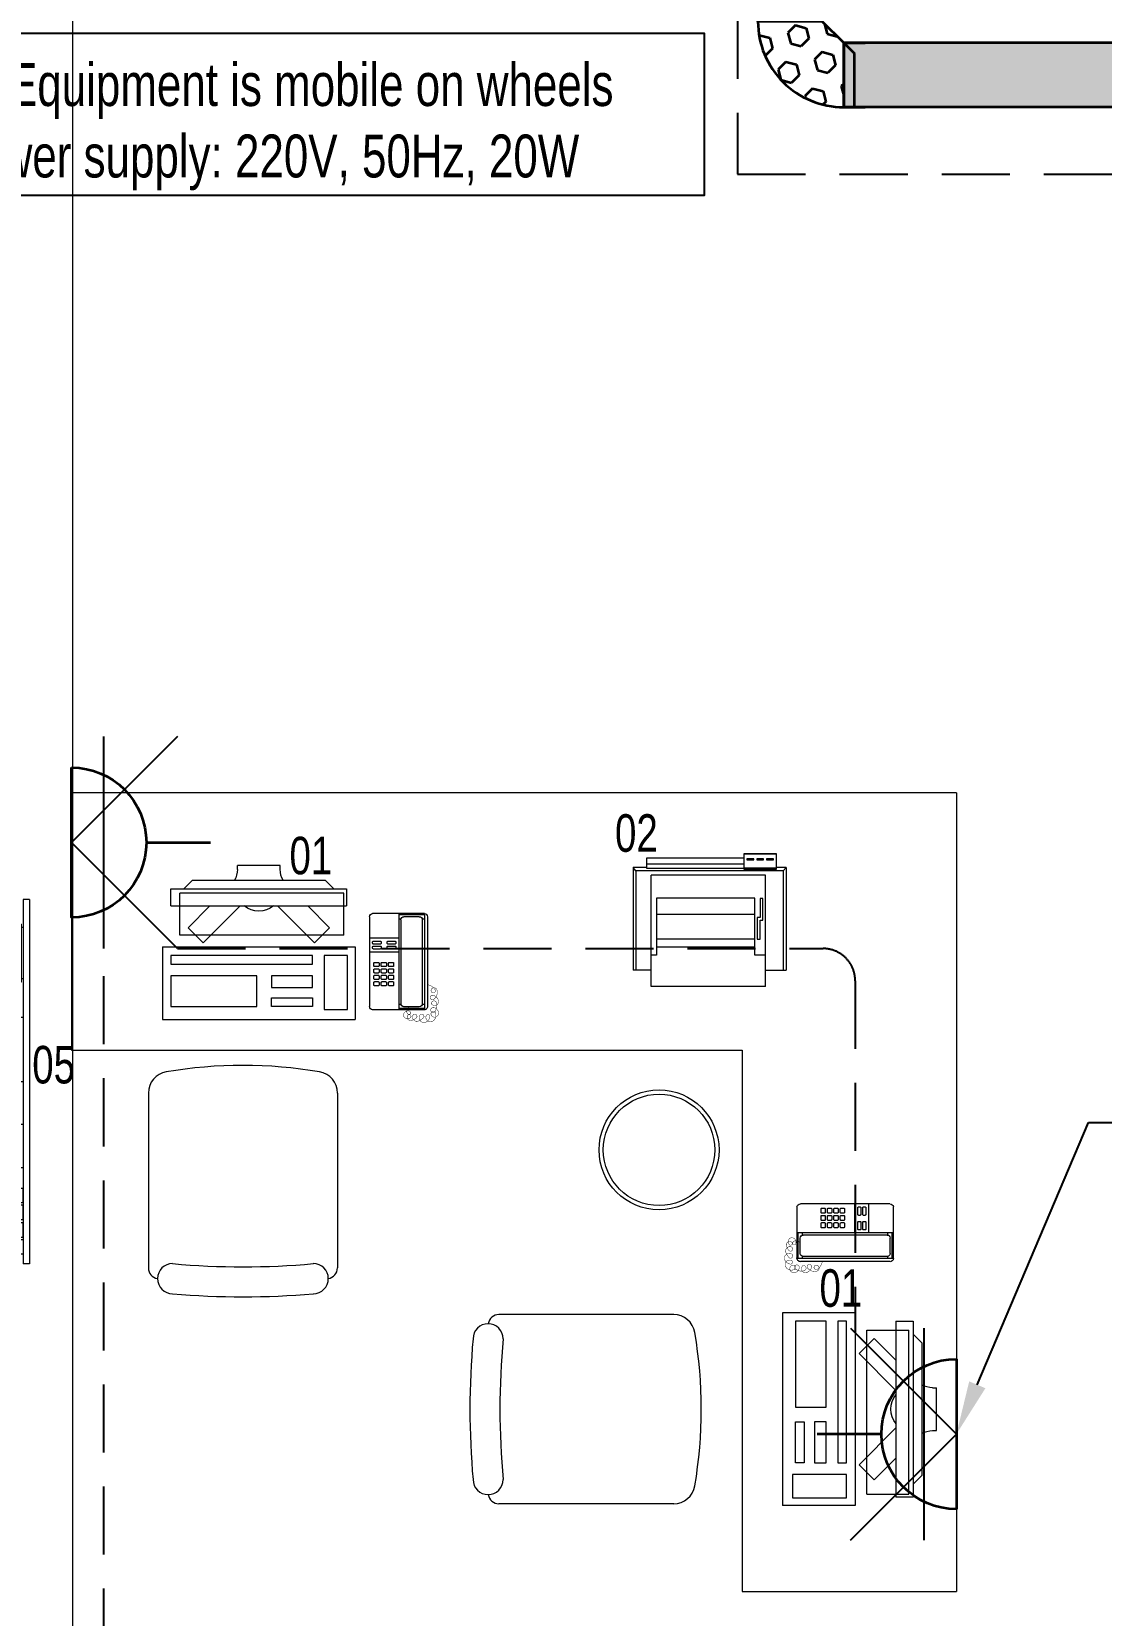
# Model space of a CAD drawing. Header units: inches. Extents: x -12418 to 57169, y -29325 to 19878.
# Drawn here: x 35954 to 38451, y -10666 to -6971 of the extents above; entities that cross this region are included whole.
import ezdxf
from ezdxf import colors
from ezdxf.entities.mleader import LeaderData, LeaderLine
from ezdxf.enums import TextEntityAlignment as Align
from ezdxf.math import Vec2, Vec3

# ---------------------------------------------------------------- set-up
doc = ezdxf.new("R2010")
doc.units = ezdxf.units.IN
doc.header["$LTSCALE"] = 25
doc.header["$MEASUREMENT"] = 0
doc.linetypes.add('DASHDOT', pattern=[25.4, 12.7, -6.35, 0, -6.35])
doc.linetypes.add('HIDDEN', pattern=[9.525, 6.35, -3.175])
doc.layers.get('0').update_dxf_attribs({"color": 8})
doc.layers.get('Defpoints').update_dxf_attribs({"color": 8})
for name, color, linetype, lineweight in [('00-Ground Floor$0$72_EGR_EQP_TAG', 142, 'Continuous', 5), ('00-Ground Floor$0$LOADING', 253, 'Continuous', 5), ('00-Ground Floor$0$Walls', 251, 'Continuous', 5), ('E-LITE-CLNG-CNDT', 6, 'DASHDOT', 35), ('E-LITE-EXIT-NUMB', 6, 'Continuous', 25), ('E-POWR-FLOR-CNDT', 6, 'HIDDEN', 25), ('E-POWR-TEXT @ 100', 6, 'Continuous', 25), ('E-POWR-WALL @ 100', 4, 'Continuous', 35), ('T-CABL-TRAY', 251, 'Continuous', 35)]:
    doc.layers.add(name, color=color, linetype=linetype, lineweight=lineweight)
doc.layers.add('Equipment tags', color=3, linetype='Continuous')
doc.styles.add('00-Ground Floor$0$X3G_ENTITY_257CFD', font='swisscl.ttf', dxfattribs={"height": 200})
doc.styles.add('00-Ground Floor$0$X3G_ENTITY_2588D4', font='swisscl.ttf', dxfattribs={"height": 200})
doc.styles.add('DC_Elc_Romans', font='elc_romans.shx', dxfattribs={"width": 0.7})
doc.styles.add('DC_Simplex', font='SIMPLEX.shx', dxfattribs={"width": 0.7})

# ---------------------------------------------------------------- blocks, each defined once
blk = doc.blocks.new('00-Ground Floor$0$GF21021-P')
for p, q in [((-0.2207, 0.4756), (-0.2207, 0.0675)), ((0.2205, 0.4756), (0.2205, 0.0675))]:
    blk.add_line(p, q)
for centre, radius, start, end in [((-0.1707, 0.4756), 0.05, 99.6329, 180), ((-0.0001, -0.5295), 1.0695, 80.3671, 99.6329), ((0.1705, 0.4756), 0.05, 0, 80.3671), ((-0.1643, 0.0425), 0.0351, 90, 270), ((0, 1.8467), 1.7767, 264.6946, 275.3053), ((0.1641, 0.0425), 0.0351, 270, 90), ((-0.1957, 0.0675), 0.025, 180, 261.4721), ((0.1955, 0.0675), 0.025, 278.5279, 0), ((0, 1.8314), 1.8314, 264.8532, 275.147)]:
    blk.add_arc(centre, radius, start, end)
blk = doc.blocks.new('00-Ground Floor$0$DM20079-P')
at = {"color": 0}
for p, q in [((-0.0616, 0.225), (0.0594, 0.225)), ((-0.0616, 0.225), (-0.0616, 0)), ((-0.0616, 0.222), (-0.0016, 0.222)), ((-0.0016, 0.225), (-0.0016, 0)), ((-0.0686, 0.217), (-0.0686, 0.008)), ((-0.0616, 0.212), (-0.0565, 0.212)), ((-0.0566, 0.2105), (-0.0566, 0.0145)), ((-0.0496, 0.2175), (-0.0136, 0.2175)), ((-0.0068, 0.212), (-0.0016, 0.212)), ((-0.0066, 0.2105), (-0.0066, 0.0145)), ((0.0664, 0.217), (0.0664, 0.008)), ((-0.0016, 0.1675), (0.0664, 0.1675)), ((-0.0016, 0.135), (0.0664, 0.135)), ((-0.0616, 0.013), (-0.0565, 0.013)), ((-0.0616, 0.003), (-0.0016, 0.003)), ((-0.0594, 0), (0.0594, 0)), ((-0.0496, 0.0075), (-0.0136, 0.0075)), ((-0.0068, 0.013), (-0.0016, 0.013))]:
    blk.add_line(p, q, dxfattribs=at)
for points in [[(0.0074, 0.1605, 0.414214), (0.0054, 0.1585), (0.0054, 0.1555, 0.414214), (0.0074, 0.1535), (0.0234, 0.1535, 0.414214), (0.0254, 0.1555), (0.0254, 0.1585, 0.414214), (0.0234, 0.1605)], [(0.0234, 0.142, 0.414214), (0.0254, 0.144), (0.0254, 0.147, 0.414214), (0.0234, 0.149), (0.0074, 0.149, 0.414214), (0.0054, 0.147), (0.0054, 0.144, 0.414214), (0.0074, 0.142)], [(0.0574, 0.1535, 0.414214), (0.0594, 0.1555), (0.0594, 0.1585, 0.414214), (0.0574, 0.1605), (0.0414, 0.1605, 0.414214), (0.0394, 0.1585), (0.0394, 0.1555, 0.414214), (0.0414, 0.1535)], [(0.0574, 0.142, 0.414214), (0.0594, 0.144), (0.0594, 0.147, 0.414214), (0.0574, 0.149), (0.0414, 0.149, 0.414214), (0.0394, 0.147), (0.0394, 0.144, 0.414214), (0.0414, 0.142)], [(0.0104, 0.103, 0.414214), (0.0124, 0.101), (0.0204, 0.101, 0.414214), (0.0224, 0.103), (0.0224, 0.109, 0.414214), (0.0204, 0.111), (0.0124, 0.111, 0.414214), (0.0104, 0.109)], [(0.0274, 0.103, 0.414214), (0.0294, 0.101), (0.0374, 0.101, 0.414214), (0.0394, 0.103), (0.0394, 0.109, 0.414214), (0.0374, 0.111), (0.0294, 0.111, 0.414214), (0.0274, 0.109)], [(0.0444, 0.103, 0.414214), (0.0464, 0.101), (0.0544, 0.101, 0.414214), (0.0564, 0.103), (0.0564, 0.109, 0.414214), (0.0544, 0.111), (0.0464, 0.111, 0.414214), (0.0444, 0.109)], [(0.0104, 0.088, 0.414214), (0.0124, 0.086), (0.0204, 0.086, 0.414214), (0.0224, 0.088), (0.0224, 0.094, 0.414214), (0.0204, 0.096), (0.0124, 0.096, 0.414214), (0.0104, 0.094)], [(0.0104, 0.073, 0.414214), (0.0124, 0.071), (0.0204, 0.071, 0.414214), (0.0224, 0.073), (0.0224, 0.079, 0.414214), (0.0204, 0.081), (0.0124, 0.081, 0.414214), (0.0104, 0.079)], [(0.0274, 0.088, 0.414214), (0.0294, 0.086), (0.0374, 0.086, 0.414214), (0.0394, 0.088), (0.0394, 0.094, 0.414214), (0.0374, 0.096), (0.0294, 0.096, 0.414214), (0.0274, 0.094)], [(0.0274, 0.073, 0.414214), (0.0294, 0.071), (0.0374, 0.071, 0.414214), (0.0394, 0.073), (0.0394, 0.079, 0.414214), (0.0374, 0.081), (0.0294, 0.081, 0.414214), (0.0274, 0.079)], [(0.0444, 0.088, 0.414214), (0.0464, 0.086), (0.0544, 0.086, 0.414214), (0.0564, 0.088), (0.0564, 0.094, 0.414214), (0.0544, 0.096), (0.0464, 0.096, 0.414214), (0.0444, 0.094)], [(0.0444, 0.073, 0.414214), (0.0464, 0.071), (0.0544, 0.071, 0.414214), (0.0564, 0.073), (0.0564, 0.079, 0.414214), (0.0544, 0.081), (0.0464, 0.081, 0.414214), (0.0444, 0.079)], [(0.0104, 0.058, 0.414214), (0.0124, 0.056), (0.0204, 0.056, 0.414214), (0.0224, 0.058), (0.0224, 0.064, 0.414214), (0.0204, 0.066), (0.0124, 0.066, 0.414214), (0.0104, 0.064)], [(0.0274, 0.058, 0.414214), (0.0294, 0.056), (0.0374, 0.056, 0.414214), (0.0394, 0.058), (0.0394, 0.064, 0.414214), (0.0374, 0.066), (0.0294, 0.066, 0.414214), (0.0274, 0.064)], [(0.0444, 0.058, 0.414214), (0.0464, 0.056), (0.0544, 0.056, 0.414214), (0.0564, 0.058), (0.0564, 0.064, 0.414214), (0.0544, 0.066), (0.0464, 0.066, 0.414214), (0.0444, 0.064)]]:
    blk.add_lwpolyline(points, format="xyb", close=True, dxfattribs=at)
at = {"color": 0, "const_width": 0.001}
blk.add_lwpolyline([(-0.0686, 0.059, 0.184574), (-0.0861, 0.0478, 1.44364), (-0.0769, 0.0452, 0.837915), (-0.0907, 0.0465, 0.30536), (-0.0835, 0.0248, 1.584726), (-0.0815, 0.034, 0.253153), (-0.094, 0.0228, 0.874198), (-0.0776, 0.0142, 0.915253), (-0.0897, 0.0168, 0.223821), (-0.0874, -0.0011, 1.703343), (-0.0796, 0.005, 0.588962), (-0.0934, -0.0114, 0.717795), (-0.0769, -0.0108, 0.983104), (-0.0875, -0.0075, 0.326362), (-0.0815, -0.0259, 0.758716), (-0.0657, -0.0134, 0.906186), (-0.0743, -0.016, 0.189488), (-0.067, -0.0272, 0.7948), (-0.0506, -0.0127, 1.223996), (-0.0585, -0.0193, 0.072149), (-0.0473, -0.0259, 0.645886), (-0.0341, -0.0134, 1.366917), (-0.042, -0.0193, 0.078415), (-0.0315, -0.0246, 0.723006), (-0.0229, -0.0127, 1.105484), (-0.0289, -0.018, 0.327892), (-0.017, -0.0193, 0.446638), (-0.0144, -0.0068, 0.327263), (-0.0269, -0.0029, 1.240441), (-0.0229, -0.0094, 0.611307), (-0.0278, 0.0075)], format="xyb", dxfattribs=at)
at = {"color": 0}
for centre, radius, start, end in [((-0.0605, 0.217), 0.00813, 97.9633, 179.6649), ((0.0582, 0.217), 0.00813, 0.3351, 82.0367), ((-0.0496, 0.2105), 0.007, 90, 180), ((-0.0136, 0.2105), 0.007, 0, 90), ((-0.0605, 0.008), 0.00813, 180.3351, 277.9633), ((-0.0496, 0.0145), 0.007, 180, 270), ((-0.0136, 0.0145), 0.007, 270, 0), ((0.0582, 0.008), 0.00813, 277.9633, 359.6649)]:
    blk.add_arc(centre, radius, start, end, dxfattribs=at)
blk = doc.blocks.new('00-Ground Floor$0$ITCWLS1-P')
at = {"layer": '00-Ground Floor$0$LOADING'}
for p, q in [((-0.17, 0.45), (-0.17, 0)), ((-0.17, 0.45), (0, 0.45)), ((0, 0.45), (0, 0)), ((-0.2651, 0.43, 0), (-0.3051, 0.43, 0)), ((-0.3051, 0.43, 0), (-0.3051, 0.02, 0)), ((-0.197, 0.4094), (-0.295, 0.4094)), ((-0.295, 0.0264), (-0.295, 0.4094)), ((-0.2651, 0.43, 0), (-0.2651, 0.02, 0)), ((-0.197, 0.0264), (-0.197, 0.4094)), ((-0.1496, 0.4305), (-0.1291, 0.4305)), ((-0.1291, 0.4305), (-0.1291, 0.4089)), ((-0.3251, 0.38, 0), (-0.3051, 0.4, 0)), ((-0.3251, 0.38, 0), (-0.3251, 0.07, 0)), ((-0.3503, 0.275), (-0.3596, 0.275)), ((-0.3596, 0.175), (-0.3596, 0.275)), ((-0.3503, 0.175), (-0.3596, 0.175)), ((-0.3251, 0.07, 0), (-0.3051, 0.05, 0)), ((-0.3051, 0.02, 0), (-0.2651, 0.02, 0)), ((-0.197, 0.0264), (-0.295, 0.0264)), ((-0.17, 0), (0, 0))]:
    blk.add_line(p, q, dxfattribs=at)
at = {"layer": '00-Ground Floor$0$LOADING', "extrusion": (2.48281e-10, 3.18408e-10, -1)}
for p, q in [((-0.2651, 0.3395), (-0.2144, 0.3902)), ((-0.1791, 0.3548), (-0.2144, 0.3902)), ((-0.2651, 0.2688), (-0.1791, 0.3548))]:
    blk.add_line(p, q, dxfattribs=at)
at = {"layer": '00-Ground Floor$0$LOADING', "extrusion": (2.48281e-10, -3.18408e-10, -1)}
for p, q in [((-0.2651, 0.1812), (-0.1791, 0.0952)), ((-0.2651, 0.1105), (-0.2144, 0.0598)), ((-0.1791, 0.0952), (-0.2144, 0.0598))]:
    blk.add_line(p, q, dxfattribs=at)
at = {"layer": '00-Ground Floor$0$LOADING'}
for points in [[(-0.1291, 0.4089), (-0.1291, 0.1), (-0.1496, 0.1), (-0.1496, 0.4305)], [(-0.1496, 0.1), (-0.1496, 0.1), (-0.1496, 0.1), (-0.1496, 0.1), (-0.1496, 0.1), (-0.1496, 0.1), (-0.1496, 0.1), (-0.1496, 0.1), (-0.1496, 0.1)], [(-0.1496, 0.1), (-0.1496, 0.1), (-0.1496, 0.1), (-0.1496, 0.1), (-0.1496, 0.1), (-0.1496, 0.1), (-0.1496, 0.1), (-0.1496, 0.1), (-0.1496, 0.1), (-0.1496, 0.1), (-0.1496, 0.1), (-0.1496, 0.1), (-0.1496, 0.1), (-0.1496, 0.1), (-0.1496, 0.1), (-0.1496, 0.1), (-0.1496, 0.1), (-0.1496, 0.1)], [(-0.1496, 0.1), (-0.1496, 0.1), (-0.1496, 0.1), (-0.1496, 0.1), (-0.1496, 0.1), (-0.1496, 0.1), (-0.1496, 0.1), (-0.1496, 0.1), (-0.1496, 0.1), (-0.1496, 0.1)], [(-0.1496, 0.1), (-0.1496, 0.1), (-0.1496, 0.1), (-0.1496, 0.1), (-0.1496, 0.1), (-0.1496, 0.1), (-0.1496, 0.1)], [(-0.1496, 0.1), (-0.1496, 0.1), (-0.1496, 0.1), (-0.1496, 0.1), (-0.1496, 0.1), (-0.1496, 0.1), (-0.1496, 0.1), (-0.1496, 0.1), (-0.1496, 0.1), (-0.1496, 0.1)], [(-0.1496, 0.1), (-0.1496, 0.1), (-0.1496, 0.1), (-0.1496, 0.1), (-0.1496, 0.1), (-0.1496, 0.1), (-0.1496, 0.1), (-0.1496, 0.1), (-0.1496, 0.1), (-0.1496, 0.1), (-0.1496, 0.1), (-0.1496, 0.1), (-0.1496, 0.1), (-0.1496, 0.1), (-0.1496, 0.1)], [(-0.1496, 0.1), (-0.1496, 0.1), (-0.1496, 0.1), (-0.1496, 0.1), (-0.1496, 0.1), (-0.1496, 0.1), (-0.1496, 0.1), (-0.1496, 0.1), (-0.1496, 0.1), (-0.1496, 0.1)], [(-0.1496, 0.1), (-0.1496, 0.1), (-0.1496, 0.1), (-0.1496, 0.1), (-0.1496, 0.1), (-0.1496, 0.1), (-0.1496, 0.1), (-0.1496, 0.1), (-0.1496, 0.1), (-0.1496, 0.1)], [(-0.1496, 0.1), (-0.1496, 0.1), (-0.1496, 0.1), (-0.1496, 0.1), (-0.1496, 0.1), (-0.1496, 0.1), (-0.1496, 0.1), (-0.1496, 0.1), (-0.1496, 0.1), (-0.1496, 0.1), (-0.1496, 0.1), (-0.1496, 0.1), (-0.1496, 0.1), (-0.1496, 0.1), (-0.1496, 0.1), (-0.1496, 0.1), (-0.1496, 0.1), (-0.1496, 0.1), (-0.1496, 0.1), (-0.1496, 0.1), (-0.1496, 0.1), (-0.1496, 0.1), (-0.1496, 0.1), (-0.1496, 0.1), (-0.1496, 0.1), (-0.1496, 0.1), (-0.1496, 0.1), (-0.1496, 0.1), (-0.1496, 0.1), (-0.1496, 0.1), (-0.1496, 0.1), (-0.1496, 0.1), (-0.1496, 0.1), (-0.1496, 0.1), (-0.1496, 0.1), (-0.1496, 0.1), (-0.1496, 0.1), (-0.1496, 0.1), (-0.1496, 0.1), (-0.1496, 0.1), (-0.1496, 0.1), (-0.1496, 0.1), (-0.1496, 0.1), (-0.1496, 0.1), (-0.1496, 0.1), (-0.1496, 0.1), (-0.1496, 0.1), (-0.1496, 0.1), (-0.1496, 0.1), (-0.1496, 0.1), (-0.1496, 0.1), (-0.1496, 0.1), (-0.1496, 0.1), (-0.1496, 0.1)], [(-0.1496, 0.1), (-0.1496, 0.1), (-0.1496, 0.1), (-0.1496, 0.1), (-0.1496, 0.1), (-0.1496, 0.1), (-0.1496, 0.1), (-0.1496, 0.1), (-0.1496, 0.1), (-0.1496, 0.1), (-0.1496, 0.1), (-0.1496, 0.1), (-0.1496, 0.1), (-0.1496, 0.1), (-0.1496, 0.1), (-0.1496, 0.1), (-0.1496, 0.1), (-0.1496, 0.1), (-0.1496, 0.1), (-0.1496, 0.1), (-0.1496, 0.1), (-0.1496, 0.1), (-0.1496, 0.1), (-0.1496, 0.1), (-0.1496, 0.1), (-0.1496, 0.1), (-0.1496, 0.1), (-0.1496, 0.1), (-0.1496, 0.1), (-0.1496, 0.1), (-0.1496, 0.1), (-0.1496, 0.1), (-0.1496, 0.1), (-0.1496, 0.1), (-0.1496, 0.1), (-0.1496, 0.1), (-0.1496, 0.1), (-0.1496, 0.1), (-0.1496, 0.1), (-0.1496, 0.1), (-0.1496, 0.1), (-0.1496, 0.1), (-0.1496, 0.1), (-0.1496, 0.1), (-0.1496, 0.1), (-0.1496, 0.1), (-0.1496, 0.1), (-0.1496, 0.1), (-0.1496, 0.1), (-0.1496, 0.1), (-0.1496, 0.1), (-0.1496, 0.1), (-0.1496, 0.1), (-0.1496, 0.1), (-0.1496, 0.1), (-0.1496, 0.1), (-0.1496, 0.1), (-0.1496, 0.1), (-0.1496, 0.1), (-0.1496, 0.1), (-0.1496, 0.1), (-0.1496, 0.1), (-0.1496, 0.1), (-0.1496, 0.1), (-0.1496, 0.1), (-0.1496, 0.1), (-0.1496, 0.1), (-0.1496, 0.1), (-0.1496, 0.1), (-0.1496, 0.1), (-0.1496, 0.1), (-0.1496, 0.1), (-0.1496, 0.1), (-0.1496, 0.1), (-0.1496, 0.1), (-0.1496, 0.1), (-0.1496, 0.1), (-0.1496, 0.1), (-0.1496, 0.1), (-0.1496, 0.1), (-0.1496, 0.1), (-0.1496, 0.1), (-0.1496, 0.1), (-0.1496, 0.1), (-0.1496, 0.1), (-0.1496, 0.1), (-0.1496, 0.1), (-0.1496, 0.1), (-0.1496, 0.1)], [(-0.1496, 0.1), (-0.1496, 0.1), (-0.1496, 0.1), (-0.1496, 0.1), (-0.1496, 0.1), (-0.1496, 0.1), (-0.1496, 0.1), (-0.1496, 0.1), (-0.1496, 0.1), (-0.1496, 0.1), (-0.1496, 0.1), (-0.1496, 0.1)], [(-0.1496, 0.1), (-0.1496, 0.1), (-0.1496, 0.1), (-0.1496, 0.1), (-0.1496, 0.1), (-0.1496, 0.1), (-0.1496, 0.1)], [(-0.1496, 0.1), (-0.1496, 0.1), (-0.1496, 0.1), (-0.1496, 0.1), (-0.1496, 0.1), (-0.1496, 0.1), (-0.1496, 0.1), (-0.1496, 0.1), (-0.1496, 0.1), (-0.1496, 0.1), (-0.1496, 0.1), (-0.1496, 0.1), (-0.1496, 0.1), (-0.1496, 0.1), (-0.1496, 0.1), (-0.1496, 0.1), (-0.1496, 0.1)], [(-0.1496, 0.1), (-0.1496, 0.1), (-0.1496, 0.1), (-0.1496, 0.1), (-0.1496, 0.1), (-0.1496, 0.1), (-0.1496, 0.1), (-0.1496, 0.1), (-0.1496, 0.1), (-0.1496, 0.1), (-0.1496, 0.1), (-0.1496, 0.1), (-0.1496, 0.1), (-0.1496, 0.1), (-0.1496, 0.1), (-0.1496, 0.1), (-0.1496, 0.1), (-0.1496, 0.1), (-0.1496, 0.1), (-0.1496, 0.1), (-0.1496, 0.1), (-0.1496, 0.1), (-0.1496, 0.1), (-0.1496, 0.1), (-0.1496, 0.1), (-0.1496, 0.1), (-0.1496, 0.1), (-0.1496, 0.1), (-0.1496, 0.1), (-0.1496, 0.1), (-0.1496, 0.1), (-0.1496, 0.1), (-0.1496, 0.1), (-0.1496, 0.1), (-0.1496, 0.1), (-0.1496, 0.1), (-0.1496, 0.1), (-0.1496, 0.1), (-0.1496, 0.1), (-0.1496, 0.1), (-0.1496, 0.1), (-0.1496, 0.1), (-0.1496, 0.1), (-0.1496, 0.1), (-0.1496, 0.1), (-0.1496, 0.1), (-0.1496, 0.1), (-0.1496, 0.1), (-0.1496, 0.1), (-0.1496, 0.1), (-0.1496, 0.1), (-0.1496, 0.1), (-0.1496, 0.1), (-0.1496, 0.1), (-0.1496, 0.1), (-0.1496, 0.1), (-0.1496, 0.1), (-0.1496, 0.1), (-0.1496, 0.1), (-0.1496, 0.1), (-0.1496, 0.1), (-0.1496, 0.1), (-0.1496, 0.1), (-0.1496, 0.1), (-0.1496, 0.1), (-0.1496, 0.1), (-0.1496, 0.1), (-0.1496, 0.1), (-0.1496, 0.1), (-0.1496, 0.1), (-0.1496, 0.1), (-0.1496, 0.1), (-0.1496, 0.1), (-0.1496, 0.1), (-0.1496, 0.1), (-0.1496, 0.1), (-0.1496, 0.1), (-0.1496, 0.1), (-0.1496, 0.1), (-0.1496, 0.1), (-0.1496, 0.1), (-0.1496, 0.1), (-0.1496, 0.1), (-0.1496, 0.1), (-0.1496, 0.1), (-0.1496, 0.1), (-0.1496, 0.1), (-0.1496, 0.1), (-0.1496, 0.1), (-0.1496, 0.1), (-0.1496, 0.1), (-0.1496, 0.1), (-0.1496, 0.1), (-0.1496, 0.1), (-0.1496, 0.1), (-0.1496, 0.1), (-0.1496, 0.1), (-0.1496, 0.1), (-0.1496, 0.1), (-0.1496, 0.1), (-0.1496, 0.1), (-0.1496, 0.1), (-0.1496, 0.1), (-0.1496, 0.1), (-0.1496, 0.1), (-0.1496, 0.1), (-0.1496, 0.1), (-0.1496, 0.1), (-0.1496, 0.1), (-0.1496, 0.1), (-0.1496, 0.1)], [(-0.1496, 0.1), (-0.1496, 0.1), (-0.1496, 0.1), (-0.1496, 0.1), (-0.1496, 0.1), (-0.1496, 0.1), (-0.1496, 0.1), (-0.1496, 0.1)]]:
    blk.add_lwpolyline(points, dxfattribs=at)
for points in [[(-0.1019, 0.4305), (-0.0304, 0.4305), (-0.0304, 0.2294), (-0.1019, 0.2294)], [(-0.1019, 0.1954), (-0.0747, 0.1954), (-0.0747, 0.1), (-0.1019, 0.1)], [(-0.0304, 0.1954), (-0.0508, 0.1954), (-0.0508, 0.1), (-0.0304, 0.1)], [(-0.1496, 0.1), (-0.1496, 0.1), (-0.1496, 0.1), (-0.1496, 0.1), (-0.1496, 0.1), (-0.1496, 0.1), (-0.1496, 0.1), (-0.1496, 0.1), (-0.1496, 0.1), (-0.1496, 0.1), (-0.1496, 0.1), (-0.1496, 0.1), (-0.1496, 0.1), (-0.1496, 0.1), (-0.1496, 0.1), (-0.1496, 0.1), (-0.1496, 0.1), (-0.1496, 0.1), (-0.1496, 0.1), (-0.1496, 0.1), (-0.1496, 0.1), (-0.1496, 0.1), (-0.1496, 0.1), (-0.1496, 0.1), (-0.1496, 0.1), (-0.1496, 0.1), (-0.1496, 0.1), (-0.1496, 0.1), (-0.1496, 0.1), (-0.1496, 0.1), (-0.1496, 0.1), (-0.1496, 0.1), (-0.1496, 0.1), (-0.1496, 0.1), (-0.1496, 0.1), (-0.1496, 0.1), (-0.1496, 0.1), (-0.1496, 0.1), (-0.1496, 0.1), (-0.1496, 0.1), (-0.1496, 0.1), (-0.1496, 0.1), (-0.1496, 0.1), (-0.1496, 0.1), (-0.1496, 0.1), (-0.1496, 0.1), (-0.1496, 0.1), (-0.1496, 0.1), (-0.1496, 0.1), (-0.1496, 0.1), (-0.1496, 0.1), (-0.1496, 0.1), (-0.1496, 0.1), (-0.1496, 0.1), (-0.1496, 0.1), (-0.1496, 0.1), (-0.1496, 0.1), (-0.1496, 0.1), (-0.1496, 0.1), (-0.1496, 0.1), (-0.1496, 0.1), (-0.1496, 0.1), (-0.1496, 0.1), (-0.1496, 0.1), (-0.1496, 0.1), (-0.1496, 0.1), (-0.1496, 0.1), (-0.1496, 0.1), (-0.1496, 0.1), (-0.1496, 0.1), (-0.1496, 0.1), (-0.1496, 0.1), (-0.1496, 0.1), (-0.1496, 0.1), (-0.1496, 0.1), (-0.1496, 0.1), (-0.1496, 0.1), (-0.1496, 0.1), (-0.1496, 0.1), (-0.1496, 0.1), (-0.1496, 0.1), (-0.1496, 0.1), (-0.1496, 0.1), (-0.1496, 0.1), (-0.1496, 0.1), (-0.1496, 0.1), (-0.1496, 0.1), (-0.1496, 0.1), (-0.1496, 0.1), (-0.1496, 0.1), (-0.1496, 0.1), (-0.1496, 0.1), (-0.1496, 0.1), (-0.1496, 0.1), (-0.1496, 0.1), (-0.1496, 0.1), (-0.1496, 0.1), (-0.1496, 0.1), (-0.1496, 0.1), (-0.1496, 0.1), (-0.1496, 0.1), (-0.1496, 0.1), (-0.1496, 0.1), (-0.1496, 0.1), (-0.1496, 0.1), (-0.1496, 0.1), (-0.1496, 0.1), (-0.1496, 0.1), (-0.1496, 0.1), (-0.1496, 0.1), (-0.1496, 0.1), (-0.1496, 0.1), (-0.1496, 0.1), (-0.1496, 0.1), (-0.1496, 0.1), (-0.1496, 0.1), (-0.1496, 0.1), (-0.1496, 0.1), (-0.1496, 0.1), (-0.1496, 0.1), (-0.1496, 0.1), (-0.1496, 0.1), (-0.1496, 0.1), (-0.1496, 0.1), (-0.1496, 0.1), (-0.1496, 0.1), (-0.1496, 0.1), (-0.1496, 0.1), (-0.1496, 0.1), (-0.1496, 0.1), (-0.1496, 0.1), (-0.1496, 0.1), (-0.1496, 0.1), (-0.1496, 0.1), (-0.1496, 0.1), (-0.1496, 0.1), (-0.1496, 0.1), (-0.1496, 0.1), (-0.1496, 0.1), (-0.1496, 0.1), (-0.1496, 0.1), (-0.1496, 0.1), (-0.1496, 0.1), (-0.1496, 0.1), (-0.1496, 0.1), (-0.1496, 0.1), (-0.1496, 0.1), (-0.1496, 0.1), (-0.1496, 0.1), (-0.1496, 0.1), (-0.1496, 0.1), (-0.1496, 0.1), (-0.1496, 0.1), (-0.1496, 0.1), (-0.1496, 0.1), (-0.1496, 0.1), (-0.1496, 0.1), (-0.1496, 0.1), (-0.1496, 0.1), (-0.1496, 0.1), (-0.1496, 0.1), (-0.1496, 0.1), (-0.1496, 0.1), (-0.1496, 0.1), (-0.1496, 0.1), (-0.1496, 0.1), (-0.1496, 0.1), (-0.1496, 0.1), (-0.1496, 0.1), (-0.1496, 0.1), (-0.1496, 0.1), (-0.1496, 0.1), (-0.1496, 0.1), (-0.1496, 0.1), (-0.1496, 0.1), (-0.1496, 0.1), (-0.1496, 0.1), (-0.1496, 0.1), (-0.1496, 0.1), (-0.1496, 0.1), (-0.1496, 0.1), (-0.1496, 0.1), (-0.1496, 0.1), (-0.1496, 0.1), (-0.1496, 0.1), (-0.1496, 0.1), (-0.1496, 0.1), (-0.1496, 0.1), (-0.1496, 0.1), (-0.1496, 0.1), (-0.1496, 0.1), (-0.1496, 0.1), (-0.1496, 0.1), (-0.1496, 0.1), (-0.1496, 0.1), (-0.1496, 0.1), (-0.1496, 0.1), (-0.1496, 0.1), (-0.1496, 0.1), (-0.1496, 0.1), (-0.1496, 0.1), (-0.1496, 0.1), (-0.1496, 0.1), (-0.1496, 0.1), (-0.1496, 0.1), (-0.1496, 0.1), (-0.1496, 0.1), (-0.1496, 0.1), (-0.1496, 0.1), (-0.1496, 0.1), (-0.1496, 0.1), (-0.1496, 0.1), (-0.1496, 0.1), (-0.1496, 0.1), (-0.1496, 0.1), (-0.1496, 0.1), (-0.1496, 0.1), (-0.1496, 0.1), (-0.1496, 0.1), (-0.1496, 0.1), (-0.1496, 0.1), (-0.1496, 0.1), (-0.1496, 0.1), (-0.1496, 0.1), (-0.1496, 0.1), (-0.1496, 0.1), (-0.1496, 0.1), (-0.1496, 0.1), (-0.1496, 0.1), (-0.1496, 0.1), (-0.1496, 0.1), (-0.1496, 0.1), (-0.1496, 0.1), (-0.1496, 0.1), (-0.1496, 0.1), (-0.1496, 0.1), (-0.1496, 0.1), (-0.1496, 0.1), (-0.1496, 0.1), (-0.1496, 0.1), (-0.1496, 0.1), (-0.1496, 0.1), (-0.1496, 0.1), (-0.1496, 0.1), (-0.1496, 0.1), (-0.1496, 0.1), (-0.1496, 0.1), (-0.1496, 0.1), (-0.1496, 0.1), (-0.1496, 0.1), (-0.1496, 0.1), (-0.1496, 0.1), (-0.1496, 0.1), (-0.1496, 0.1), (-0.1496, 0.1), (-0.1496, 0.1), (-0.1496, 0.1), (-0.1496, 0.1), (-0.1496, 0.1), (-0.1496, 0.1), (-0.1496, 0.1), (-0.1496, 0.1), (-0.1496, 0.1), (-0.1496, 0.1), (-0.1496, 0.1), (-0.1496, 0.1), (-0.1496, 0.1), (-0.1496, 0.1), (-0.1496, 0.1), (-0.1496, 0.1), (-0.1496, 0.1), (-0.1496, 0.1), (-0.1496, 0.1), (-0.1496, 0.1), (-0.1496, 0.1), (-0.1496, 0.1), (-0.1496, 0.1)], [(-0.1496, 0.1), (-0.1496, 0.1), (-0.1496, 0.1), (-0.1496, 0.1), (-0.1496, 0.1), (-0.1496, 0.1), (-0.1496, 0.1), (-0.1496, 0.1), (-0.1496, 0.1), (-0.1496, 0.1), (-0.1496, 0.1), (-0.1496, 0.1), (-0.1496, 0.1), (-0.1496, 0.1), (-0.1496, 0.1), (-0.1496, 0.1), (-0.1496, 0.1), (-0.1496, 0.1), (-0.1496, 0.1), (-0.1496, 0.1), (-0.1496, 0.1), (-0.1496, 0.1), (-0.1496, 0.1), (-0.1496, 0.1), (-0.1496, 0.1), (-0.1496, 0.1), (-0.1496, 0.1), (-0.1496, 0.1), (-0.1496, 0.1), (-0.1496, 0.1), (-0.1496, 0.1), (-0.1496, 0.1), (-0.1496, 0.1), (-0.1496, 0.1), (-0.1496, 0.1), (-0.1496, 0.1), (-0.1496, 0.1), (-0.1496, 0.1), (-0.1496, 0.1), (-0.1496, 0.1), (-0.1496, 0.1), (-0.1496, 0.1), (-0.1496, 0.1), (-0.1496, 0.1), (-0.1496, 0.1), (-0.1496, 0.1), (-0.1496, 0.1), (-0.1496, 0.1), (-0.1496, 0.1), (-0.1496, 0.1), (-0.1496, 0.1), (-0.1496, 0.1), (-0.1496, 0.1), (-0.1496, 0.1), (-0.1496, 0.1), (-0.1496, 0.1), (-0.1496, 0.1), (-0.1496, 0.1), (-0.1496, 0.1), (-0.1496, 0.1), (-0.1496, 0.1), (-0.1496, 0.1), (-0.1496, 0.1), (-0.1496, 0.1), (-0.1496, 0.1), (-0.1496, 0.1), (-0.1496, 0.1), (-0.1496, 0.1), (-0.1496, 0.1), (-0.1496, 0.1), (-0.1496, 0.1), (-0.1496, 0.1), (-0.1496, 0.1), (-0.1496, 0.1), (-0.1496, 0.1), (-0.1496, 0.1), (-0.1496, 0.1), (-0.1496, 0.1), (-0.1496, 0.1), (-0.1496, 0.1), (-0.1496, 0.1), (-0.1496, 0.1), (-0.1496, 0.1), (-0.1496, 0.1), (-0.1496, 0.1), (-0.1496, 0.1), (-0.1496, 0.1), (-0.1496, 0.1), (-0.1496, 0.1), (-0.1496, 0.1), (-0.1496, 0.1), (-0.1496, 0.1), (-0.1496, 0.1), (-0.1496, 0.1), (-0.1496, 0.1), (-0.1496, 0.1), (-0.1496, 0.1), (-0.1496, 0.1), (-0.1496, 0.1), (-0.1496, 0.1), (-0.1496, 0.1), (-0.1496, 0.1), (-0.1496, 0.1), (-0.1496, 0.1), (-0.1496, 0.1), (-0.1496, 0.1), (-0.1496, 0.1), (-0.1496, 0.1), (-0.1496, 0.1), (-0.1496, 0.1), (-0.1496, 0.1), (-0.1496, 0.1), (-0.1496, 0.1), (-0.1496, 0.1), (-0.1496, 0.1), (-0.1496, 0.1), (-0.1496, 0.1), (-0.1496, 0.1), (-0.1496, 0.1), (-0.1496, 0.1), (-0.1496, 0.1), (-0.1496, 0.1), (-0.1496, 0.1), (-0.1496, 0.1), (-0.1496, 0.1), (-0.1496, 0.1), (-0.1496, 0.1), (-0.1496, 0.1), (-0.1496, 0.1), (-0.1496, 0.1), (-0.1496, 0.1), (-0.1496, 0.1), (-0.1496, 0.1), (-0.1496, 0.1), (-0.1496, 0.1), (-0.1496, 0.1), (-0.1496, 0.1), (-0.1496, 0.1), (-0.1496, 0.1), (-0.1496, 0.1), (-0.1496, 0.1), (-0.1496, 0.1), (-0.1496, 0.1), (-0.1496, 0.1), (-0.1496, 0.1), (-0.1496, 0.1), (-0.1496, 0.1), (-0.1496, 0.1), (-0.1496, 0.1), (-0.1496, 0.1), (-0.1496, 0.1), (-0.1496, 0.1), (-0.1496, 0.1), (-0.1496, 0.1), (-0.1496, 0.1), (-0.1496, 0.1), (-0.1496, 0.1), (-0.1496, 0.1), (-0.1496, 0.1), (-0.1496, 0.1), (-0.1496, 0.1), (-0.1496, 0.1), (-0.1496, 0.1), (-0.1496, 0.1), (-0.1496, 0.1), (-0.1496, 0.1), (-0.1496, 0.1), (-0.1496, 0.1), (-0.1496, 0.1), (-0.1496, 0.1), (-0.1496, 0.1), (-0.1496, 0.1), (-0.1496, 0.1), (-0.1496, 0.1), (-0.1496, 0.1), (-0.1496, 0.1), (-0.1496, 0.1), (-0.1496, 0.1), (-0.1496, 0.1), (-0.1496, 0.1), (-0.1496, 0.1), (-0.1496, 0.1), (-0.1496, 0.1), (-0.1496, 0.1), (-0.1496, 0.1), (-0.1496, 0.1), (-0.1496, 0.1), (-0.1496, 0.1), (-0.1496, 0.1), (-0.1496, 0.1), (-0.1496, 0.1), (-0.1496, 0.1), (-0.1496, 0.1), (-0.1496, 0.1), (-0.1496, 0.1), (-0.1496, 0.1), (-0.1496, 0.1), (-0.1496, 0.1), (-0.1496, 0.1), (-0.1496, 0.1), (-0.1496, 0.1), (-0.1496, 0.1), (-0.1496, 0.1), (-0.1496, 0.1), (-0.1496, 0.1), (-0.1496, 0.1), (-0.1496, 0.1), (-0.1496, 0.1), (-0.1496, 0.1), (-0.1496, 0.1), (-0.1496, 0.1), (-0.1496, 0.1), (-0.1496, 0.1), (-0.1496, 0.1)], [(-0.1496, 0.1), (-0.1496, 0.1), (-0.1496, 0.1), (-0.1496, 0.1), (-0.1496, 0.1), (-0.1496, 0.1), (-0.1496, 0.1), (-0.1496, 0.1), (-0.1496, 0.1), (-0.1496, 0.1), (-0.1496, 0.1), (-0.1496, 0.1), (-0.1496, 0.1), (-0.1496, 0.1), (-0.1496, 0.1), (-0.1496, 0.1), (-0.1496, 0.1), (-0.1496, 0.1), (-0.1496, 0.1), (-0.1496, 0.1), (-0.1496, 0.1), (-0.1496, 0.1), (-0.1496, 0.1), (-0.1496, 0.1), (-0.1496, 0.1), (-0.1496, 0.1), (-0.1496, 0.1), (-0.1496, 0.1), (-0.1496, 0.1), (-0.1496, 0.1), (-0.1496, 0.1), (-0.1496, 0.1), (-0.1496, 0.1), (-0.1496, 0.1), (-0.1496, 0.1), (-0.1496, 0.1), (-0.1496, 0.1), (-0.1496, 0.1), (-0.1496, 0.1), (-0.1496, 0.1), (-0.1496, 0.1), (-0.1496, 0.1), (-0.1496, 0.1), (-0.1496, 0.1), (-0.1496, 0.1), (-0.1496, 0.1), (-0.1496, 0.1), (-0.1496, 0.1), (-0.1496, 0.1), (-0.1496, 0.1), (-0.1496, 0.1), (-0.1496, 0.1), (-0.1496, 0.1), (-0.1496, 0.1), (-0.1496, 0.1), (-0.1496, 0.1), (-0.1496, 0.1), (-0.1496, 0.1), (-0.1496, 0.1), (-0.1496, 0.1), (-0.1496, 0.1), (-0.1496, 0.1), (-0.1496, 0.1), (-0.1496, 0.1), (-0.1496, 0.1), (-0.1496, 0.1), (-0.1496, 0.1), (-0.1496, 0.1), (-0.1496, 0.1), (-0.1496, 0.1), (-0.1496, 0.1), (-0.1496, 0.1), (-0.1496, 0.1), (-0.1496, 0.1), (-0.1496, 0.1), (-0.1496, 0.1), (-0.1496, 0.1), (-0.1496, 0.1), (-0.1496, 0.1), (-0.1496, 0.1), (-0.1496, 0.1), (-0.1496, 0.1), (-0.1496, 0.1), (-0.1496, 0.1), (-0.1496, 0.1), (-0.1496, 0.1), (-0.1496, 0.1), (-0.1496, 0.1), (-0.1496, 0.1), (-0.1496, 0.1), (-0.1496, 0.1), (-0.1496, 0.1), (-0.1496, 0.1), (-0.1496, 0.1), (-0.1496, 0.1), (-0.1496, 0.1), (-0.1496, 0.1), (-0.1496, 0.1), (-0.1496, 0.1), (-0.1496, 0.1), (-0.1496, 0.1), (-0.1496, 0.1), (-0.1496, 0.1), (-0.1496, 0.1), (-0.1496, 0.1), (-0.1496, 0.1), (-0.1496, 0.1), (-0.1496, 0.1), (-0.1496, 0.1), (-0.1496, 0.1), (-0.1496, 0.1), (-0.1496, 0.1), (-0.1496, 0.1), (-0.1496, 0.1), (-0.1496, 0.1), (-0.1496, 0.1), (-0.1496, 0.1), (-0.1496, 0.1), (-0.1496, 0.1), (-0.1496, 0.1), (-0.1496, 0.1), (-0.1496, 0.1), (-0.1496, 0.1), (-0.1496, 0.1), (-0.1496, 0.1), (-0.1496, 0.1), (-0.1496, 0.1), (-0.1496, 0.1), (-0.1496, 0.1), (-0.1496, 0.1), (-0.1496, 0.1), (-0.1496, 0.1), (-0.1496, 0.1), (-0.1496, 0.1), (-0.1496, 0.1), (-0.1496, 0.1), (-0.1496, 0.1), (-0.1496, 0.1), (-0.1496, 0.1), (-0.1496, 0.1), (-0.1496, 0.1), (-0.1496, 0.1), (-0.1496, 0.1), (-0.1496, 0.1), (-0.1496, 0.1), (-0.1496, 0.1), (-0.1496, 0.1), (-0.1496, 0.1), (-0.1496, 0.1), (-0.1496, 0.1), (-0.1496, 0.1), (-0.1496, 0.1), (-0.1496, 0.1), (-0.1496, 0.1), (-0.1496, 0.1), (-0.1496, 0.1), (-0.1496, 0.1), (-0.1496, 0.1), (-0.1496, 0.1), (-0.1496, 0.1), (-0.1496, 0.1), (-0.1496, 0.1), (-0.1496, 0.1), (-0.1496, 0.1), (-0.1496, 0.1), (-0.1496, 0.1), (-0.1496, 0.1), (-0.1496, 0.1), (-0.1496, 0.1), (-0.1496, 0.1), (-0.1496, 0.1), (-0.1496, 0.1), (-0.1496, 0.1), (-0.1496, 0.1), (-0.1496, 0.1), (-0.1496, 0.1), (-0.1496, 0.1), (-0.1496, 0.1), (-0.1496, 0.1), (-0.1496, 0.1), (-0.1496, 0.1), (-0.1496, 0.1), (-0.1496, 0.1), (-0.1496, 0.1), (-0.1496, 0.1), (-0.1496, 0.1), (-0.1496, 0.1), (-0.1496, 0.1), (-0.1496, 0.1), (-0.1496, 0.1), (-0.1496, 0.1), (-0.1496, 0.1), (-0.1496, 0.1), (-0.1496, 0.1), (-0.1496, 0.1), (-0.1496, 0.1), (-0.1496, 0.1), (-0.1496, 0.1), (-0.1496, 0.1), (-0.1496, 0.1), (-0.1496, 0.1), (-0.1496, 0.1), (-0.1496, 0.1), (-0.1496, 0.1), (-0.1496, 0.1), (-0.1496, 0.1), (-0.1496, 0.1), (-0.1496, 0.1), (-0.1496, 0.1), (-0.1496, 0.1), (-0.1496, 0.1), (-0.1496, 0.1), (-0.1496, 0.1), (-0.1496, 0.1), (-0.1496, 0.1), (-0.1496, 0.1), (-0.1496, 0.1), (-0.1496, 0.1), (-0.1496, 0.1)], [(-0.1496, 0.0727), (-0.0236, 0.0727), (-0.0236, 0.0182), (-0.1496, 0.0182)]]:
    blk.add_lwpolyline(points, close=True, dxfattribs=at)
for centre, radius, start, end in [((-0.3503, 0.325), 0.05, 270, 300.3093), ((-0.3089, 0.225), 0.0556, 321.9431, 38.0569), ((-0.3503, 0.125), 0.05, 59.6907, 90)]:
    blk.add_arc(centre, radius, start, end, dxfattribs=at)
blk = doc.blocks.new('00-Ground Floor$0$ITPPLT2C-P')
at = {"color": 0}
for p, q in [((0, 0), (0, -0.2262)), ((0.0252, 0), (0, 0)), ((0.0139, 0), (0.0139, -0.2262)), ((0.0252, 0), (0.0139, 0)), ((0.0229, 0.0318), (0.2618, 0.0318)), ((0.0304, 0.0256), (0.0229, 0.0318)), ((0.0229, 0), (0.0229, 0.0318)), ((0.0252, -0.2262), (0.0252, 0)), ((0.0304, -0.3182), (0.0304, 0.0256)), ((0.0304, 0.0256), (0.2618, 0.0256)), ((0.2618, -0.0096), (0.2618, 0.0318)), ((0.0401, -0.2769), (0.0401, -0.0096)), ((0.3, -0.0096), (0.0401, -0.0096)), ((0.0939, -0.2515), (0.0939, -0.0222)), ((0.0939, -0.0222), (0.2274, -0.0222)), ((0.1321, -0.2515), (0.1321, -0.0222)), ((0.1894, -0.2515), (0.1894, -0.0222)), ((0.2082, -0.2515), (0.2082, -0.0222)), ((0.2274, -0.0222), (0.2274, -0.0096)), ((0.3, -0.2769), (0.3, -0.0096)), ((-0.0091, -0.2262), (0.0267, -0.2262)), ((-0.0091, -0.3023), (-0.0091, -0.2262)), ((-0.0087, -0.2262), (0.0236, -0.2262)), ((-0.0087, -0.3023), (-0.0087, -0.2262)), ((0, -0.2262), (0.0252, -0.2262)), ((0.0023, -0.2495), (0.0023, -0.2334)), ((0.0023, -0.2334), (0.0045, -0.2334)), ((0.0045, -0.2495), (0.0023, -0.2495)), ((0.0023, -0.2721), (0.0023, -0.2562)), ((0.0023, -0.2562), (0.0045, -0.2562)), ((0.0045, -0.2334), (0.0045, -0.2495)), ((0.0045, -0.2562), (0.0045, -0.2721)), ((0.0139, -0.2262), (0.0252, -0.2262)), ((0.0236, -0.2262), (0.0236, -0.3023)), ((0.0267, -0.2262), (0.0267, -0.3023)), ((0.2274, -0.2515), (0.0939, -0.2515)), ((0.1395, -0.2575), (0.19, -0.2575)), ((0.1395, -0.2641), (0.1395, -0.2575)), ((0.19, -0.2575), (0.19, -0.2641)), ((0.2274, -0.2769), (0.2274, -0.2515)), ((0.0045, -0.2721), (0.0023, -0.2721)), ((0.0023, -0.295), (0.0023, -0.2793)), ((0.0023, -0.2793), (0.0045, -0.2793)), ((0.0045, -0.295), (0.0023, -0.295)), ((0.0045, -0.2793), (0.0045, -0.295)), ((0.3, -0.2769), (0.0401, -0.2769)), ((0.0947, -0.2701), (0.0947, -0.2641)), ((0.0947, -0.2641), (0.1395, -0.2641)), ((0.1457, -0.2701), (0.0947, -0.2701)), ((0.19, -0.2641), (0.1457, -0.2641)), ((0.1457, -0.2641), (0.1457, -0.2701)), ((0.2618, -0.2769), (0.2618, -0.3246)), ((0.0267, -0.3023), (-0.0091, -0.3023)), ((0.0236, -0.3023), (-0.0087, -0.3023)), ((0.0229, -0.3246), (0.0229, -0.3023)), ((0.0304, -0.3182), (0.0229, -0.3246)), ((0.0229, -0.3246), (0.2618, -0.3246)), ((0.0304, -0.3182), (0.2618, -0.3182))]:
    blk.add_line(p, q, dxfattribs=at)
blk = doc.blocks.new('00-Ground Floor$0$WM00001-P')
at = {"layer": '00-Ground Floor$0$LOADING'}
for radius in [0.14, 0.13]:
    blk.add_circle((0, 0), radius, dxfattribs=at)
blk = doc.blocks.new('00-Ground Floor$0$ME19011A-P')
for p, q in [((-0.425, 0), (0.425, 0)), ((-0.425, 0), (-0.425, -0.015)), ((0.425, 0), (0.425, -0.015)), ((-0.425, -0.015), (0.425, -0.015)), ((-0.3675, -0.0198), (-0.2325, -0.0198)), ((-0.3675, -0.0198), (-0.3675, -0.0399)), ((-0.36, -0.015), (-0.36, -0.0198)), ((-0.24, -0.015), (-0.24, -0.0198)), ((-0.2325, -0.0198), (-0.2325, -0.0399)), ((-0.15, -0.015), (-0.15, -0.04)), ((-0.15, -0.025), (0, -0.025)), ((-0.0402, -0.0312), (-0.0496, -0.0337)), ((-0.0376, -0.0409), (-0.0402, -0.0312)), ((0, -0.015), (0, -0.04)), ((0.1, -0.015), (0.1, -0.045)), ((0.1, -0.035), (0.2, -0.035)), ((0.2, -0.045), (0.2, -0.015)), ((0.2818, -0.015), (0.2484, -0.015)), ((0.2484, -0.0243), (0.2484, -0.015)), ((0.2818, -0.0243), (0.2484, -0.0243)), ((0.2818, -0.0243), (0.2818, -0.015)), ((0.3211, -0.015), (0.2877, -0.015)), ((0.2877, -0.015), (0.2877, -0.0531)), ((0.3211, -0.0243), (0.2877, -0.0243)), ((0.3211, -0.0531), (0.3211, -0.015)), ((0.3623, -0.015), (0.3289, -0.015)), ((0.3289, -0.015), (0.3289, -0.0531)), ((0.3623, -0.0243), (0.3289, -0.0243)), ((0.3623, -0.0531), (0.3623, -0.015)), ((0.3682, -0.0243), (0.3682, -0.015)), ((0.3682, -0.015), (0.4016, -0.015)), ((0.3682, -0.0243), (0.4016, -0.0243)), ((0.4016, -0.0243), (0.4016, -0.015)), ((-0.3675, -0.0399), (-0.2325, -0.0399)), ((-0.15, -0.04), (-0.1187, -0.04)), ((-0.0887, -0.04), (-0.0637, -0.04)), ((-0.0606, -0.0371), (-0.0787, -0.0432)), ((-0.0787, -0.0432), (-0.077, -0.0497)), ((-0.0582, -0.046), (-0.077, -0.0497)), ((-0.047, -0.0434), (-0.0376, -0.0409)), ((-0.0379, -0.04), (0, -0.04)), ((0.1, -0.045), (0.2, -0.045)), ((0.2877, -0.0531), (0.3211, -0.0531)), ((0.3289, -0.0531), (0.3623, -0.0531))]:
    blk.add_line(p, q)
at = {"color": 8, "const_width": 0.000601}
for points in [[(0.3044, -0.0531, -0.184574), (0.2977, -0.0636, -1.44364), (0.2961, -0.0581, -0.837915), (0.2969, -0.0664, -0.30536), (0.2839, -0.062, -1.584726), (0.2894, -0.0609, -0.253153), (0.2827, -0.0684, -0.874198), (0.2775, -0.0585, -0.915253), (0.2791, -0.0658, -0.223821), (0.2683, -0.0644, -1.703343), (0.272, -0.0597, -0.588962), (0.2621, -0.068, -0.717795), (0.2625, -0.0581, -0.983104), (0.2645, -0.0644, -0.326362), (0.2534, -0.0609, -0.758716), (0.2609, -0.0514, -0.906186), (0.2593, -0.0565, -0.189488), (0.2526, -0.0522, -0.7948), (0.2613, -0.0423, -1.223996), (0.2574, -0.047, -0.072149), (0.2534, -0.0403, -0.645886), (0.2609, -0.0324, -1.366917), (0.2574, -0.0371, -0.078415), (0.2542, -0.0308, -0.723006), (0.2613, -0.0256, -1.105484), (0.2582, -0.0292, -0.221197), (0.2566, -0.0243, -0.221197)], [(0.3456, -0.0531, 0.184574), (0.3523, -0.0636, 1.44364), (0.3539, -0.0581, 0.837915), (0.3531, -0.0664, 0.30536), (0.3661, -0.062, 1.584726), (0.3606, -0.0609, 0.253153), (0.3673, -0.0684, 0.874198), (0.3725, -0.0585, 0.915253), (0.3709, -0.0658, 0.223821), (0.3817, -0.0644, 1.703343), (0.378, -0.0597, 0.588962), (0.3879, -0.068, 0.717795), (0.3875, -0.0581, 0.983104), (0.3855, -0.0644, 0.326362), (0.3966, -0.0609, 0.758716), (0.3891, -0.0514, 0.906186), (0.3907, -0.0565, 0.189488), (0.3974, -0.0522, 0.7948), (0.3887, -0.0423, 1.223996), (0.3926, -0.047, 0.072149), (0.3966, -0.0403, 0.645886), (0.3891, -0.0324, 1.366917), (0.3926, -0.0371, 0.078415), (0.3958, -0.0308, 0.723006), (0.3887, -0.0256, 1.105484), (0.3918, -0.0292, 0.221197), (0.3934, -0.0243, 0.221197)]]:
    blk.add_lwpolyline(points, format="xyb", dxfattribs=at)
blk.add_lwpolyline([(-0.1187, -0.0482), (-0.0887, -0.0482), (-0.0887, -0.0382), (-0.1187, -0.0382)], close=True)
blk.add_circle((-0.0537, -0.04), 0.0075)
for centre, radius, start, end in [((-0.1037, -0.04), 0.01, 10.4593, 169.5407), ((-0.1037, -0.04), 0.0075, 14.0075, 165.9925), ((-0.0537, -0.04), 0.01, 45, 180)]:
    blk.add_arc(centre, radius, start, end)
blk = doc.blocks.new('00-Ground Floor$0$M.44.57.64')
at = {"layer": '00-Ground Floor$0$LOADING', "xscale": 1000.000000000002, "yscale": 1000.000000000002, "zscale": 1000.000000000002, "rotation": 225.9999036123427}
blk.add_blockref('00-Ground Floor$0$ME19011A-P', (-80806.9, 16720.7), dxfattribs=at)
blk = doc.blocks.new('00-Ground Floor')
at = {"layer": '00-Ground Floor$0$LOADING'}
for p, q in [((38112.6, -8747.4, 0), (36047.1, -8747.4, 0)), ((36047.1, -8747.4, 0), (36047.1, -9347.4, 0)), ((38112.6, -8747.4, 0), (38112.6, -10610.4, 0)), ((36047.1, -9347.4, 0), (37612.6, -9347.4, 0)), ((37612.6, -9347.4, 0), (37612.6, -10610.4, 0)), ((37612.6, -10610.4, 0), (38112.6, -10610.4, 0))]:
    blk.add_line(p, q, dxfattribs=at)
at = {"layer": '00-Ground Floor$0$Walls'}
blk.add_line((36049.5, -2747.4, 0), (36049.5, -12867.4, 0), dxfattribs=at)
at = {"layer": '00-Ground Floor$0$LOADING', "extrusion": (-2.5538e-17, 7.77425e-06, -1), "xscale": 1000, "yscale": 1000, "zscale": 1000, "rotation": 269.9999999998165}
blk.add_blockref('00-Ground Floor$0$ITPPLT2C-P', (-37390.4, -8898.9, -0.1), dxfattribs=at)
at = {"layer": '00-Ground Floor$0$LOADING', "yscale": 1000, "zscale": 1000}
for name, p, xscale, rotation in [('00-Ground Floor$0$ITCWLS1-P', (36709.6, -9276.3, 0), -1000, 89.9999999924613), ('00-Ground Floor$0$DM20079-P', (36809.6, -9253.7, 0), -1000, 359.9999934716077), ('00-Ground Floor$0$WM00001-P', (37418.6, -9580.3, 0), 1000, 191.9999999999855), ('00-Ground Floor$0$DM20079-P', (37740.6, -9772.5, 0), -1000, 269.9999934716077), ('00-Ground Floor$0$GF21021-P', (36977.2, -10185.4, 0), 1000, 270), ('00-Ground Floor$0$ITCWLS1-P', (37706.5, -10410.3, 0), -1000, 359.9999999924613)]:
    blk.add_blockref(name, p, dxfattribs=dict(at, xscale=xscale, rotation=rotation))
at = {"layer": '00-Ground Floor$0$LOADING', "rotation": 44.00009638765732}
blk.add_blockref('00-Ground Floor$0$M.44.57.64', (105692.2, 34684, 0), dxfattribs=at)
at = {"layer": '00-Ground Floor$0$LOADING', "xscale": 1000, "yscale": 1000, "zscale": 1000}
blk.add_blockref('00-Ground Floor$0$GF21021-P', (36447.6, -9923.2, 0), dxfattribs=at)
at = {"layer": '00-Ground Floor$0$72_EGR_EQP_TAG', "char_height": 87.47, "attachment_point": 2, "style": '00-Ground Floor$0$X3G_ENTITY_257CFD'}
for s, insert in [('02', (37365.8, -8797.2, 0)), ('01', (36606.1, -8849.8, 0)), ('05', (36005.8, -9337.7, 0)), ('01', (37843, -9859, 0))]:
    blk.add_mtext(s, dxfattribs=dict(at, insert=insert))
blk = doc.blocks.new('*U30')
blk.add_line((0, 1.75), (0, 3.25))
blk.add_lwpolyline([(1.75, 0, 1), (-1.75, 0)], format="xyb", close=True)
at = {"layer": 'Defpoints'}
for p, q in [((-2.475, 2.475), (0, 0)), ((2.475, 2.475), (0, 0)), ((-2.475, 0.758), (2.475, 0.758))]:
    blk.add_line(p, q, dxfattribs=at)
at = {"layer": 'E-LITE-EXIT-NUMB', "style": 'DC_Simplex', "width": 0.7, "flags": 8}
blk.add_attdef('TYPE', text='', height=2, rotation=360, dxfattribs=at).set_placement((-2.682, 5.238), align=Align.RIGHT)
blk.add_attdef('CIRCUIT', (2.682, 5.238), '', height=2, rotation=360, dxfattribs=at)
blk = doc.blocks.new('*U72')
h = blk.add_hatch()
h.set_pattern_fill('HEX', color=253, scale=8, angle=45, style=0)
h.set_pattern_definition([(45, (-3354.247, 1022.73), (-31.1085, 31.1085), [25.4, -50.8]), (165, (-3354.247, 1022.73), (-11.3865, -42.49503), [25.4, -50.8]), (105, (-3336.287, 1040.69), (-42.49503, -11.3865), [25.4, -50.8])])
edge = h.paths.add_edge_path()
edge.add_arc((0, -50), 200, 360, 450)
edge.add_line((0, 150), (0, 0))
edge.add_line((0, 0), (50, -50))
edge.add_line((50, -50), (200, -50))
at = {"color": 0}
for p, q in [((0, 150), (-50, 150)), ((0, 0), (-50, 0)), ((0, 0), (50, -50)), ((50, -50), (50, -100)), ((200, -50), (200, -100))]:
    blk.add_line(p, q, dxfattribs=at)
at = {"color": 253}
for p, q in [((-25, 150), (-25, 25)), ((0, 150), (0, 0)), ((0, 0), (-25, 25)), ((50, -50), (200, -50)), ((50, -50), (75, -75)), ((75, -75), (200, -75))]:
    blk.add_line(p, q, dxfattribs=at)
at = {"color": 0}
blk.add_arc((0, -50), 200, 360, 90, dxfattribs=at)
blk = doc.blocks.new('*U73')
at = {"lineweight": 0}
h = blk.add_hatch(dxfattribs=at)
h.set_pattern_fill('HEX', color=253, scale=8, angle=90, style=0)
h.set_pattern_definition([(90, (5e-10, 4813.436), (-43.99409, 2e-12), [25.4, -50.8]), (210, (5e-10, 4813.436), (21.99705, -38.1), [25.4, -50.8]), (150, (5e-10, 4838.836), (-21.99705, -38.1), [25.4, -50.8])])
h.paths.add_polyline_path([(0, -8633.4), (150, -8633.4), (150, 0), (0, 0)])
at = {"color": 0}
for p, q in [((0, 0), (0, -8633.4)), ((150, 0), (150, -8633.4)), ((0, -8633.4), (150, -8633.4))]:
    blk.add_line(p, q, dxfattribs=at)
blk = doc.blocks.new('A$C767e6835')
at = {"layer": 'T-CABL-TRAY', "linetype": 'Continuous'}
for name, p, rotation in [('*U72', (17750, -4150, 0), 180), ('*U73', (26383.4, -4150), 270)]:
    blk.add_blockref(name, p, dxfattribs=dict(at, rotation=rotation))

msp = doc.modelspace()

# ---------------------------------------------------------------- linework, layer by layer
at = {"layer": 'E-POWR-FLOR-CNDT', "elevation": 0}
msp.add_lwpolyline([(37725.8, -3941.3), (37602, -4065.1), (37602, -7303.8), (46270.1, -7303.8)], dxfattribs=at)
for points in [[(36167.9, -12743.7), (36144.9, -12720.7, -0.198912), (36122.9, -12667.7), (36122.9, -8938.9)], [(36170.9, -8986.8), (36294.6, -9110.6), (37801.5, -9110.6, -0.414214), (37876.5, -9185.6), (37876.5, -10007.4), (37988.9, -10119.8)]]:
    msp.add_lwpolyline(points, format="xyb", dxfattribs=at)
at = {"layer": 'Equipment tags', "elevation": 0}
msp.add_lwpolyline([(35693.5, -6975), (37524.2, -6975), (37524.2, -7353.6), (35693.5, -7353.6)], close=True, dxfattribs=at)

# ---------------------------------------------------------------- block references
at = {"layer": 'E-LITE-CLNG-CNDT'}
msp.add_blockref('00-Ground Floor', (0, 0), dxfattribs=at)
at = {"layer": 'E-POWR-FLOR-CNDT'}
msp.add_blockref('A$C767e6835', (20099.5, -2847.4, 0.4), dxfattribs=at)
at = {"layer": 'E-POWR-WALL @ 100', "xscale": -100, "yscale": 100, "zscale": 100}
for p, rotation in [((36047.1, -8863.1, 0), 270), ((38112.6, -10243.5, 0), 90)]:
    msp.add_blockref('*U30', p, dxfattribs=dict(at, rotation=rotation))

# ---------------------------------------------------------------- texts
at = {"layer": 'Equipment tags', "insert": (35756.7, -7044.6), "char_height": 100, "attachment_point": 1, "style": '00-Ground Floor$0$X3G_ENTITY_2588D4'}
msp.add_mtext_dynamic_manual_height_columns('04 Equipment is mobile on wheels\\PPower supply: 220V, 50Hz, 20W', width=1707.103, gutter_width=100, heights=[1691.6], dxfattribs=at)

# ---------------------------------------------------------------- leaders
at = {"layer": 'E-POWR-TEXT @ 100'}
ml = msp.add_multileader_mtext('Standard', dxfattribs=at)
ml.set_content('FURNITURE\\P MOUNTED', color=256, style='DC_Elc_Romans')
ml.set_leader_properties(color=45)
ml.build(insert=Vec2(0, 0))
ml.multileader.update_dxf_attribs({"dogleg_length": 2, "arrow_head_size": 125, "scale": 100})
ctx = ml.context
ctx.base_point, ctx.scale, ctx.char_height, ctx.arrow_head_size, ctx.landing_gap_size, ctx.plane_origin = Vec3(38505.6, -9516.1), 100, 200, 125, 200, Vec3(38403.9, -9690.4)
notes = []
notes.append((ctx, [(0, (1, 1, 0), (38420.9, -9516.1), (1, 0), 84.7, [(1, [(38112.6, -10243.5)], 0, [])])]))
ctx.mtext.insert, ctx.mtext.flow_direction = Vec3(38705.6, -9416.1), 5
for ctx, leaders in notes:
    for number, flags, end, landing, length, lines in leaders:
        leader = LeaderData()
        leader.index, (leader.has_last_leader_line, leader.has_dogleg_vector, leader.attachment_direction) = number, flags
        leader.last_leader_point, leader.dogleg_vector, leader.dogleg_length = Vec3(end), Vec3(landing), length
        for number, points, colour, breaks in lines:
            line = LeaderLine()
            line.index, line.vertices, line.color, line.breaks = number, Vec3.list(points), colors.encode_raw_color(colour), breaks
            leader.lines.append(line)
        ctx.leaders.append(leader)

doc.saveas('drawing.dxf')
